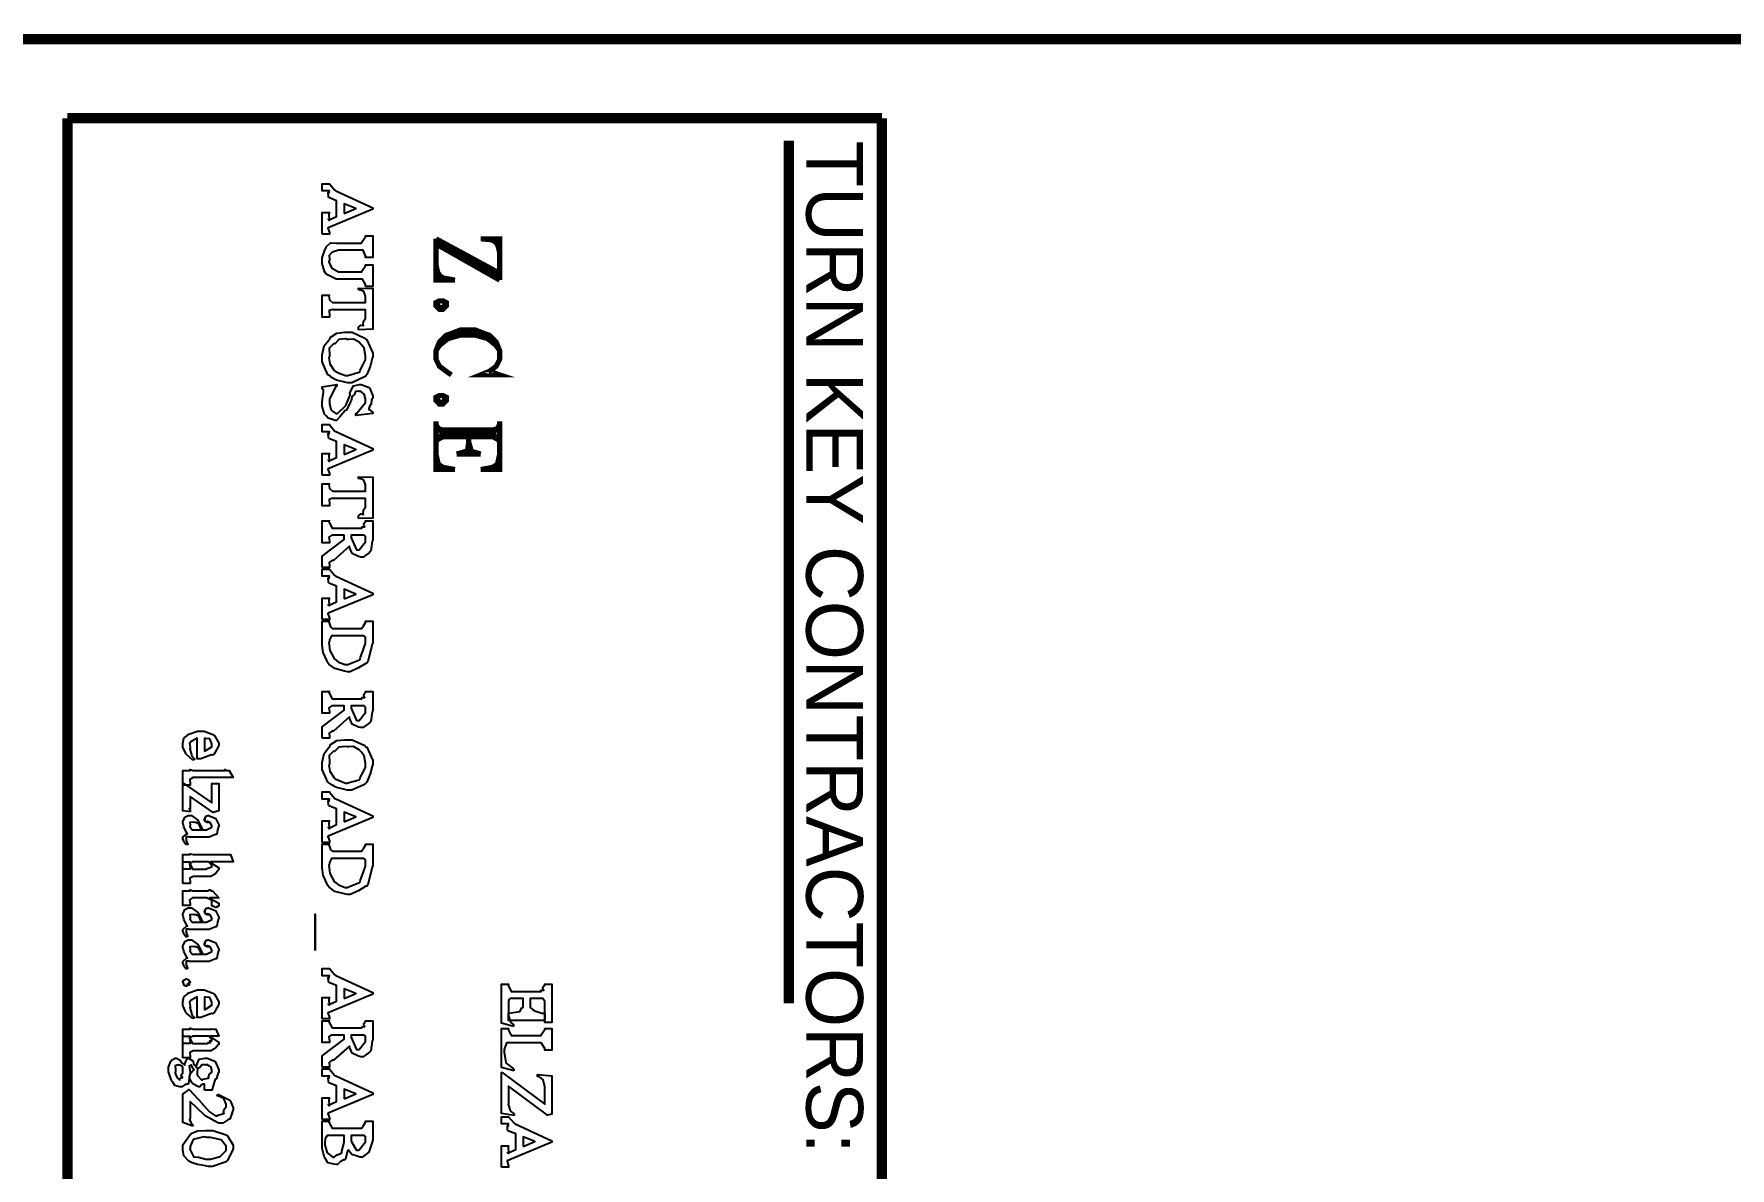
# Model space of a CAD drawing. Extents: x 0.4 to 11.4, y 0.4 to 16.2.
# Drawn here: x 1.467 to 3.109, y 1.567 to 2.664 of the extents above; entities that cross this region are included whole.
import ezdxf

# ---------------------------------------------------------------- set-up
doc = ezdxf.new("R2010")
doc.units = 0
doc.header["$MEASUREMENT"] = 0

msp = doc.modelspace()

# ---------------------------------------------------------------- linework, layer by layer
at = {"color": 0}
for points, const_width in [([(0.3661, 2.65944), (11.3461, 2.65944)], 0.01), ([(1.49946, 0.46446), (1.49946, 2.58279)], 0.01), ([(1.49946, 2.58279), (2.28776, 2.58279)], 0.01), ([(2.19775, 2.56108), (2.19775, 1.72612)], 0.01), ([(1.91775, 2.43278), (1.85613, 2.4661)], 0.005), ([(1.85613, 2.4661), (1.85613, 2.42611), (1.87446, 2.42611)], 0.005), ([(1.91775, 2.42947), (1.85613, 2.46446)], 0.005), ([(1.91775, 2.42611), (1.85613, 2.4611)], 0.005), ([(1.91775, 2.42611), (1.91775, 2.4661), (1.89947, 2.4661)], 0.005), ([(1.91775, 2.46446), (1.89947, 2.4661)], 0.005), ([(1.91775, 2.4611), (1.90776, 2.4661)], 0.005), ([(1.91775, 2.45779), (1.91114, 2.4661)], 0.005), ([(1.91775, 2.45281), (1.91444, 2.4661)], 0.005), ([(1.85613, 2.44114), (1.85943, 2.42611)], 0.005), ([(1.85613, 2.43608), (1.86279, 2.42611)], 0.005), ([(1.85613, 2.43278), (1.8661, 2.42611)], 0.005), ([(1.85613, 2.42947), (1.87446, 2.42611)], 0.005), ([(1.90776, 2.33778), (1.91775, 2.33442), (1.89947, 2.33442), (1.90776, 2.33778), (1.91444, 2.34278), (1.91775, 2.34944), (1.91775, 2.35781), (1.91444, 2.3661), (1.90776, 2.37278), (1.90278, 2.37446), (1.89442, 2.37776), (1.87944, 2.37776), (1.8711, 2.37446), (1.8661, 2.37278), (1.85943, 2.3661), (1.85613, 2.35781), (1.85613, 2.34944), (1.85943, 2.34278), (1.8661, 2.33778), (1.8711, 2.33442)], 0.005), ([(1.91775, 2.35781), (1.91444, 2.36279), (1.90608, 2.36947), (1.89442, 2.37278), (1.87944, 2.37278), (1.86778, 2.36947), (1.85943, 2.36279), (1.85613, 2.35781)], 0.005), ([(1.90776, 2.36947), (1.90278, 2.37278), (1.89442, 2.37446), (1.87944, 2.37446), (1.8711, 2.37278), (1.8661, 2.36947)], 0.005), ([(1.85613, 2.28944), (1.85613, 2.24278), (1.87446, 2.24278)], 0.005), ([(1.85943, 2.28108), (1.85613, 2.28614)], 0.005), ([(1.86279, 2.28108), (1.85613, 2.28276)], 0.005), ([(1.91775, 2.28108), (1.85613, 2.28108)], 0.005), ([(1.91775, 2.28944), (1.91775, 2.24278), (1.89947, 2.24278)], 0.005), ([(1.91775, 2.28276), (1.91114, 2.28108)], 0.005), ([(1.91775, 2.28614), (1.91444, 2.28108)], 0.005), ([(1.91775, 2.27447), (1.85613, 2.27447)], 0.005), ([(1.86279, 2.27447), (1.85613, 2.27111)], 0.005), ([(1.85943, 2.27447), (1.85613, 2.26942)], 0.005), ([(1.91444, 2.27778), (1.85943, 2.27778)], 0.005), ([(1.89442, 2.25776), (1.88781, 2.26281), (1.88276, 2.25776)], 0.005), ([(1.89111, 2.25776), (1.88781, 2.26942), (1.88612, 2.25776)], 0.005), ([(1.88781, 2.27447), (1.88781, 2.25776)], 0.005), ([(1.91775, 2.27111), (1.91114, 2.27447)], 0.005), ([(1.91775, 2.26942), (1.91444, 2.27447)], 0.005), ([(1.85613, 2.25776), (1.85943, 2.24278)], 0.005), ([(1.85613, 2.25108), (1.86279, 2.24278)], 0.005), ([(1.85613, 2.24946), (1.8661, 2.24278)], 0.005), ([(1.89947, 2.25776), (1.88781, 2.26112), (1.87608, 2.25776)], 0.005), ([(1.89947, 2.25776), (1.87608, 2.25776)], 0.005), ([(1.91775, 2.24946), (1.90776, 2.24278)], 0.005), ([(1.91775, 2.25108), (1.91114, 2.24278)], 0.005), ([(1.91775, 2.25776), (1.91444, 2.24278)], 0.005), ([(1.85613, 2.2461), (1.87446, 2.24278)], 0.005), ([(1.91775, 2.2461), (1.89947, 2.24278)], 0.005)]:
    msp.add_lwpolyline(points, dxfattribs=dict(at, const_width=const_width))
for points, const_width in [([(2.28776, 0.46446), (2.28776, 2.58279), (2.28776, 0.46446), (2.28776, 2.58279), (2.28776, 0.46446)], 0.01), ([(1.8661, 2.40446), (1.86279, 2.40608), (1.85943, 2.40608), (1.85613, 2.40446), (1.85613, 2.4011), (1.85943, 2.39779), (1.86279, 2.39779), (1.8661, 2.4011), (1.8661, 2.40446)], 0.005), ([(1.86279, 2.40446), (1.85943, 2.40446), (1.85943, 2.4011), (1.86279, 2.4011), (1.86279, 2.40446)], 0.005), ([(1.8661, 2.31278), (1.86279, 2.31446), (1.85943, 2.31446), (1.85613, 2.31278), (1.85613, 2.30946), (1.85943, 2.3061), (1.86279, 2.3061), (1.8661, 2.30946), (1.8661, 2.31278)], 0.005), ([(1.86279, 2.31278), (1.85943, 2.31278), (1.85943, 2.30946), (1.86279, 2.30946), (1.86279, 2.31278)], 0.005)]:
    msp.add_lwpolyline(points, close=True, dxfattribs=dict(at, const_width=const_width))
for points in [[(1.7461, 2.4706), (1.7461, 2.49143), (1.75304, 2.49143), (1.7525, 2.49018), (1.75282, 2.48383), (1.75282, 2.48383), (1.75261, 2.4841), (1.7519, 2.48497), (1.75261, 2.48449), (1.75261, 2.48449), (1.75999, 2.48774), (1.75999, 2.50293), (1.75239, 2.50597), (1.75211, 2.50717), (1.75185, 2.51079), (1.75282, 2.51053), (1.75282, 2.51053), (1.75261, 2.5109), (1.75217, 2.51215), (1.75304, 2.51243), (1.75304, 2.51247), (1.7461, 2.51247), (1.7461, 2.51942), (1.75304, 2.51942), (1.75293, 2.51932), (1.75831, 2.51318), (1.75933, 2.51269), (1.79492, 2.49621), (1.79492, 2.49468), (1.75174, 2.47667), (1.75151, 2.4764), (1.75304, 2.47206), (1.75304, 2.4706), (1.7461, 2.4706)], [(1.76714, 2.49056), (1.77843, 2.49533), (1.76714, 2.49989), (1.76714, 2.49056)], [(1.78797, 2.42008), (1.78797, 2.42188), (1.78504, 2.42703), (1.78407, 2.42703), (1.76107, 2.42703), (1.75965, 2.42708), (1.74978, 2.43192), (1.74914, 2.43289), (1.74838, 2.4344), (1.7461, 2.44222), (1.7461, 2.44482), (1.7461, 2.44781), (1.74881, 2.45606), (1.74935, 2.45676), (1.74968, 2.45833), (1.75401, 2.46224), (1.75982, 2.46197), (1.76172, 2.46197), (1.78407, 2.46197), (1.78396, 2.46246), (1.78575, 2.46463), (1.78797, 2.46789), (1.78797, 2.46892), (1.79492, 2.46892), (1.79492, 2.44786), (1.78797, 2.44786), (1.78797, 2.44965), (1.78554, 2.45503), (1.78472, 2.45503), (1.76389, 2.45503), (1.76199, 2.45503), (1.75672, 2.4534), (1.75629, 2.45307), (1.75526, 2.4529), (1.75261, 2.44997), (1.75304, 2.44613), (1.75304, 2.44482), (1.7525, 2.4439), (1.75493, 2.43799), (1.76183, 2.43397), (1.76411, 2.43397), (1.78429, 2.43397), (1.78413, 2.4344), (1.78575, 2.43664), (1.78797, 2.43989), (1.78797, 2.44092), (1.79492, 2.44092), (1.79492, 2.42008), (1.78797, 2.42008)], [(1.78103, 2.37804), (1.78103, 2.37999), (1.78108, 2.38069), (1.78347, 2.38265), (1.78592, 2.38206), (1.78603, 2.38217), (1.7856, 2.38292), (1.78597, 2.38629), (1.78797, 2.38906), (1.78797, 2.38997), (1.78797, 2.39735), (1.75694, 2.39735), (1.75613, 2.39768), (1.75265, 2.39654), (1.75304, 2.39199), (1.75304, 2.3904), (1.7461, 2.3904), (1.7461, 2.41146), (1.75304, 2.41146), (1.75256, 2.41097), (1.75315, 2.40717), (1.75603, 2.40451), (1.75694, 2.40451), (1.78797, 2.40451), (1.78797, 2.40907), (1.78797, 2.41064), (1.78635, 2.4151), (1.78603, 2.41536), (1.78489, 2.41575), (1.78174, 2.41678), (1.78103, 2.41689), (1.78103, 2.4184), (1.79492, 2.41797), (1.79492, 2.37847), (1.78103, 2.37804)], [(1.77061, 2.32682), (1.76801, 2.32742), (1.75976, 2.32937), (1.75444, 2.33225), (1.75325, 2.33333), (1.75146, 2.33453), (1.7461, 2.34685), (1.7461, 2.35092), (1.7461, 2.35379), (1.74789, 2.36236), (1.75206, 2.36778), (1.75325, 2.36893), (1.75385, 2.37061), (1.76019, 2.37483), (1.76801, 2.37565), (1.77061, 2.37565), (1.77501, 2.37565), (1.78711, 2.37007), (1.78819, 2.36893), (1.78928, 2.36837), (1.79492, 2.35547), (1.79492, 2.35113), (1.79432, 2.35021), (1.79237, 2.34256), (1.78933, 2.33464), (1.78819, 2.33356), (1.78706, 2.33247), (1.77474, 2.32682), (1.77061, 2.32682)], [(1.7704, 2.33376), (1.77078, 2.33382), (1.78179, 2.33686), (1.78256, 2.33746), (1.78276, 2.33908), (1.78554, 2.34429), (1.78797, 2.34896), (1.78797, 2.35047), (1.78797, 2.35292), (1.78674, 2.36025), (1.78386, 2.36382), (1.78299, 2.36458), (1.78162, 2.366), (1.77632, 2.36908), (1.77192, 2.36871), (1.7704, 2.36871), (1.76856, 2.36925), (1.76221, 2.36854), (1.75885, 2.36513), (1.75803, 2.36436), (1.75689, 2.36453), (1.75282, 2.3604), (1.75304, 2.35394), (1.75304, 2.35178), (1.7525, 2.35113), (1.75353, 2.34517), (1.7576, 2.33876), (1.75846, 2.33789), (1.75846, 2.33789), (1.76243, 2.3361), (1.76844, 2.33376), (1.7704, 2.33376)], [(1.75868, 2.29021), (1.75694, 2.29075), (1.75168, 2.29243), (1.74968, 2.2946), (1.74914, 2.29542), (1.74838, 2.29633), (1.7461, 2.30414), (1.7461, 2.30669), (1.7461, 2.30843), (1.74664, 2.31299), (1.74675, 2.31364), (1.74681, 2.31494), (1.7474, 2.31787), (1.7474, 2.31885), (1.74735, 2.31944), (1.74631, 2.32096), (1.7461, 2.32101), (1.7461, 2.32275), (1.76019, 2.32514), (1.76019, 2.3234), (1.759, 2.32269), (1.75304, 2.31071), (1.75304, 2.30669), (1.75299, 2.30669), (1.7545, 2.30089), (1.75478, 2.3004), (1.75478, 2.3004), (1.75603, 2.29937), (1.75917, 2.29715), (1.76019, 2.29715), (1.76113, 2.29719), (1.76888, 2.30474), (1.76953, 2.30626), (1.773, 2.31472), (1.77279, 2.31689), (1.77636, 2.32383), (1.78201, 2.32514), (1.78386, 2.32514), (1.78386, 2.32514), (1.79139, 2.3221), (1.79189, 2.32146), (1.79204, 2.32118), (1.79492, 2.31407), (1.79492, 2.31168), (1.79492, 2.31168), (1.79357, 2.31022), (1.79329, 2.30593), (1.79297, 2.30539), (1.79243, 2.30539), (1.79101, 2.30197), (1.79101, 2.30083), (1.79101, 2.30083), (1.79161, 2.30072), (1.79428, 2.29856), (1.79492, 2.29844), (1.79492, 2.29693), (1.77843, 2.29519), (1.77843, 2.29693), (1.77968, 2.29769), (1.78797, 2.30757), (1.78797, 2.31082), (1.78797, 2.31136), (1.78657, 2.31569), (1.78624, 2.31603), (1.78543, 2.31679), (1.78288, 2.31885), (1.78217, 2.31819), (1.7819, 2.31819), (1.78119, 2.31858), (1.77838, 2.31836), (1.77735, 2.31569), (1.77692, 2.31515), (1.77692, 2.31521), (1.77512, 2.31392), (1.77388, 2.30931), (1.77344, 2.30843), (1.76953, 2.30018), (1.76796, 2.29949), (1.76324, 2.29411), (1.75982, 2.29021), (1.75868, 2.29021)], [(1.7461, 2.23742), (1.7461, 2.25825), (1.75304, 2.25825), (1.7525, 2.257), (1.75282, 2.25065), (1.75282, 2.25065), (1.75261, 2.25092), (1.7519, 2.25179), (1.75261, 2.25131), (1.75261, 2.25131), (1.75999, 2.25456), (1.75999, 2.26975), (1.75239, 2.27279), (1.75211, 2.27399), (1.75185, 2.27761), (1.75282, 2.27735), (1.75282, 2.27735), (1.75261, 2.27772), (1.75217, 2.27897), (1.75304, 2.27924), (1.75304, 2.27929), (1.7461, 2.27929), (1.7461, 2.28624), (1.75304, 2.28624), (1.75293, 2.28614), (1.75831, 2.28), (1.75933, 2.27951), (1.79492, 2.26303), (1.79492, 2.2615), (1.75174, 2.24349), (1.75151, 2.24322), (1.75304, 2.23888), (1.75304, 2.23742), (1.7461, 2.23742)], [(1.76714, 2.25738), (1.77843, 2.26215), (1.76714, 2.26671), (1.76714, 2.25738)], [(1.78103, 2.19536), (1.78103, 2.19732), (1.78108, 2.19803), (1.78347, 2.19997), (1.78592, 2.19937), (1.78603, 2.19949), (1.7856, 2.20025), (1.78597, 2.20361), (1.78797, 2.20637), (1.78797, 2.20731), (1.78797, 2.21468), (1.75694, 2.21468), (1.75613, 2.215), (1.75265, 2.21386), (1.75304, 2.20931), (1.75304, 2.20774), (1.7461, 2.20774), (1.7461, 2.22879), (1.75304, 2.22879), (1.75256, 2.22831), (1.75315, 2.2245), (1.75603, 2.22185), (1.75694, 2.22185), (1.78797, 2.22185), (1.78797, 2.2264), (1.78797, 2.22797), (1.78635, 2.23242), (1.78603, 2.23269), (1.78489, 2.23307), (1.78174, 2.2341), (1.78103, 2.23421), (1.78103, 2.23574), (1.79492, 2.23529), (1.79492, 2.19581), (1.78103, 2.19536)], [(1.7461, 2.14785), (1.7461, 2.1589), (1.76714, 2.17497), (1.76714, 2.1791), (1.75608, 2.1791), (1.75521, 2.1791), (1.75256, 2.17731), (1.75304, 2.17329), (1.75304, 2.17193), (1.7461, 2.17193), (1.7461, 2.19299), (1.75304, 2.19299), (1.75256, 2.192), (1.75569, 2.18604), (1.75672, 2.18604), (1.7845, 2.18604), (1.7844, 2.18619), (1.78472, 2.18728), (1.787, 2.18713), (1.78711, 2.18733), (1.78662, 2.18772), (1.78614, 2.19026), (1.78797, 2.19233), (1.78797, 2.19299), (1.79492, 2.19299), (1.79492, 2.1741), (1.79432, 2.17339), (1.79297, 2.16396), (1.79254, 2.16325), (1.79167, 2.16254), (1.78549, 2.15804), (1.78342, 2.15804), (1.78125, 2.15864), (1.77507, 2.16157), (1.77289, 2.16672), (1.77257, 2.16846), (1.75694, 2.15479), (1.75603, 2.155), (1.75265, 2.15267), (1.75304, 2.14908), (1.75304, 2.14785), (1.7461, 2.14785)], [(1.78103, 2.16499), (1.78162, 2.16504), (1.78797, 2.17269), (1.78797, 2.17518), (1.78797, 2.17578), (1.78797, 2.17714), (1.78797, 2.17757), (1.78792, 2.17796), (1.78668, 2.1791), (1.78624, 2.1791), (1.77408, 2.1791), (1.77408, 2.17676), (1.77929, 2.16499), (1.78103, 2.16499)], [(1.7461, 2.0975), (1.7461, 2.11833), (1.75304, 2.11833), (1.7525, 2.11708), (1.75282, 2.11074), (1.75282, 2.11074), (1.75261, 2.111), (1.7519, 2.11187), (1.75261, 2.11139), (1.75261, 2.11139), (1.75999, 2.11464), (1.75999, 2.12983), (1.75239, 2.13286), (1.75211, 2.13406), (1.75185, 2.13769), (1.75282, 2.13743), (1.75282, 2.13743), (1.75261, 2.13781), (1.75217, 2.13906), (1.75304, 2.13932), (1.75304, 2.13938), (1.7461, 2.13938), (1.7461, 2.14632), (1.75304, 2.14632), (1.75293, 2.14621), (1.75831, 2.14008), (1.75933, 2.1396), (1.79492, 2.1231), (1.79492, 2.12158), (1.75174, 2.10357), (1.75151, 2.10331), (1.75304, 2.09896), (1.75304, 2.0975), (1.7461, 2.0975)], [(1.76714, 2.11746), (1.77843, 2.12224), (1.76714, 2.12679), (1.76714, 2.11746)], [(1.7704, 2.04699), (1.76747, 2.04758), (1.75825, 2.05003), (1.75282, 2.05404), (1.75174, 2.05544), (1.75032, 2.05778), (1.74681, 2.06575), (1.7461, 2.07269), (1.7461, 2.07497), (1.7461, 2.09581), (1.75304, 2.09581), (1.7525, 2.09517), (1.75396, 2.09044), (1.75412, 2.09017), (1.75412, 2.09017), (1.75608, 2.08886), (1.75672, 2.08886), (1.7845, 2.08886), (1.78435, 2.08925), (1.78581, 2.09153), (1.78797, 2.09478), (1.78797, 2.09581), (1.79492, 2.09581), (1.79492, 2.07497), (1.79432, 2.07357), (1.79025, 2.05653), (1.78928, 2.05524), (1.78808, 2.05496), (1.78114, 2.05067), (1.77311, 2.04699), (1.7704, 2.04699)], [(1.7704, 2.05393), (1.77083, 2.05399), (1.78201, 2.05849), (1.78276, 2.05935), (1.78293, 2.06108), (1.7856, 2.06787), (1.78797, 2.07454), (1.78797, 2.07671), (1.78797, 2.07769), (1.78782, 2.08051), (1.78776, 2.08062), (1.78771, 2.08094), (1.78614, 2.08192), (1.7856, 2.08192), (1.75586, 2.08192), (1.75515, 2.08192), (1.75304, 2.07801), (1.75304, 2.07671), (1.7525, 2.07531), (1.75342, 2.06743), (1.75722, 2.06039), (1.75803, 2.05935), (1.75803, 2.05935), (1.76193, 2.05643), (1.76828, 2.05393), (1.7704, 2.05393)], [(1.7461, 1.98269), (1.7461, 1.99376), (1.76714, 2.00982), (1.76714, 2.01394), (1.75608, 2.01394), (1.75521, 2.01394), (1.75256, 2.01215), (1.75304, 2.00814), (1.75304, 2.00678), (1.7461, 2.00678), (1.7461, 2.02783), (1.75304, 2.02783), (1.75256, 2.02686), (1.75569, 2.02089), (1.75672, 2.02089), (1.7845, 2.02089), (1.7844, 2.02106), (1.78472, 2.02214), (1.787, 2.02197), (1.78711, 2.02219), (1.78662, 2.02257), (1.78614, 2.02513), (1.78797, 2.02718), (1.78797, 2.02783), (1.79492, 2.02783), (1.79492, 2.00896), (1.79432, 2.00825), (1.79297, 1.99881), (1.79254, 1.9981), (1.79167, 1.9974), (1.78549, 1.99289), (1.78342, 1.99289), (1.78125, 1.99349), (1.77507, 1.99642), (1.77289, 2.00157), (1.77257, 2.00331), (1.75694, 1.98964), (1.75603, 1.98986), (1.75265, 1.98753), (1.75304, 1.98394), (1.75304, 1.98269), (1.7461, 1.98269)], [(1.78103, 1.99983), (1.78162, 1.99989), (1.78797, 2.00754), (1.78797, 2.01004), (1.78797, 2.01064), (1.78797, 2.01199), (1.78797, 2.01243), (1.78792, 2.01281), (1.78668, 2.01394), (1.78624, 2.01394), (1.77408, 2.01394), (1.77408, 2.01161), (1.77929, 1.99983), (1.78103, 1.99983)], [(1.62218, 1.96164), (1.6205, 1.96186), (1.6149, 1.96642), (1.61436, 1.96707), (1.61356, 1.96847), (1.61111, 1.97412), (1.61111, 1.97597), (1.61111, 1.97771), (1.61219, 1.98275), (1.61475, 1.98465), (1.61546, 1.98529), (1.61589, 1.98633), (1.62532, 1.98942), (1.62847, 1.98942), (1.63162, 1.98942), (1.64025, 1.98617), (1.64106, 1.98551), (1.64171, 1.98519), (1.64606, 1.97781), (1.64606, 1.97532), (1.64546, 1.97439), (1.641, 1.96674), (1.63997, 1.96619), (1.63889, 1.96642), (1.62847, 1.96272), (1.625, 1.96272), (1.625, 1.98247), (1.62489, 1.98269), (1.62039, 1.98014), (1.62001, 1.97965), (1.61957, 1.97982), (1.61746, 1.97754), (1.61806, 1.97364), (1.61806, 1.97228), (1.61789, 1.97222), (1.61936, 1.9669), (1.61957, 1.96642), (1.61957, 1.96642), (1.61996, 1.96528), (1.62235, 1.96272), (1.62261, 1.96251), (1.62218, 1.96164)], [(1.63217, 1.96989), (1.63276, 1.97049), (1.63911, 1.97444), (1.63911, 1.97575), (1.63911, 1.97738), (1.63737, 1.9821), (1.63336, 1.98236), (1.63217, 1.98247), (1.63217, 1.96989)], [(1.77061, 1.93235), (1.76801, 1.93294), (1.75976, 1.9349), (1.75444, 1.93778), (1.75325, 1.93886), (1.75146, 1.94006), (1.7461, 1.95236), (1.7461, 1.95643), (1.7461, 1.95931), (1.74789, 1.96789), (1.75206, 1.97331), (1.75325, 1.97444), (1.75385, 1.97613), (1.76019, 1.98036), (1.76801, 1.98118), (1.77061, 1.98118), (1.77501, 1.98118), (1.78711, 1.97558), (1.78819, 1.97444), (1.78928, 1.9739), (1.79492, 1.96099), (1.79492, 1.95665), (1.79432, 1.95574), (1.79237, 1.94808), (1.78933, 1.94015), (1.78819, 1.93907), (1.78706, 1.93799), (1.77474, 1.93235), (1.77061, 1.93235)], [(1.7704, 1.93929), (1.77078, 1.93935), (1.78179, 1.94239), (1.78256, 1.94299), (1.78276, 1.94461), (1.78554, 1.94982), (1.78797, 1.95449), (1.78797, 1.956), (1.78797, 1.95844), (1.78674, 1.96576), (1.78386, 1.96935), (1.78299, 1.97011), (1.78162, 1.97151), (1.77632, 1.97461), (1.77192, 1.97424), (1.7704, 1.97424), (1.76856, 1.97478), (1.76221, 1.97407), (1.75885, 1.97065), (1.75803, 1.96989), (1.75689, 1.97006), (1.75282, 1.96593), (1.75304, 1.95947), (1.75304, 1.95731), (1.7525, 1.95665), (1.75353, 1.95068), (1.7576, 1.94428), (1.75846, 1.94342), (1.75846, 1.94342), (1.76243, 1.94162), (1.76844, 1.93929), (1.7704, 1.93929)], [(1.61111, 1.93733), (1.61111, 1.95144), (1.61806, 1.95144), (1.618, 1.95156), (1.61817, 1.95236), (1.62104, 1.95144), (1.62196, 1.95144), (1.65192, 1.95144), (1.65181, 1.95156), (1.65169, 1.95236), (1.65349, 1.95144), (1.65408, 1.95144), (1.65408, 1.95144), (1.65474, 1.95144), (1.65474, 1.95144), (1.65603, 1.95144), (1.65603, 1.95144), (1.6595, 1.94532), (1.65994, 1.9445), (1.62218, 1.9445), (1.6211, 1.9445), (1.61774, 1.94271), (1.61806, 1.93869), (1.61806, 1.93733), (1.61111, 1.93733)], [(1.61806, 1.9114), (1.61111, 1.91249), (1.61111, 1.93896), (1.61219, 1.93896), (1.63911, 1.92008), (1.63911, 1.92681), (1.63911, 1.9279), (1.63911, 1.93033), (1.63911, 1.93115), (1.63911, 1.93138), (1.63911, 1.93186), (1.63911, 1.93201), (1.63911, 1.93896), (1.64606, 1.93875), (1.64606, 1.91228), (1.6404, 1.91075), (1.61806, 1.92638), (1.61806, 1.91812), (1.61806, 1.91812), (1.61806, 1.91521), (1.61806, 1.91422), (1.61794, 1.91439), (1.61719, 1.91456), (1.61806, 1.91303), (1.61806, 1.91249), (1.61806, 1.9114)], [(1.7461, 1.88183), (1.7461, 1.90267), (1.75304, 1.90267), (1.7525, 1.90142), (1.75282, 1.89507), (1.75282, 1.89507), (1.75261, 1.89535), (1.7519, 1.89621), (1.75261, 1.89572), (1.75261, 1.89572), (1.75999, 1.89899), (1.75999, 1.91417), (1.75239, 1.91721), (1.75211, 1.9184), (1.75185, 1.92204), (1.75282, 1.92176), (1.75282, 1.92176), (1.75261, 1.92215), (1.75217, 1.92339), (1.75304, 1.92367), (1.75304, 1.92372), (1.7461, 1.92372), (1.7461, 1.93067), (1.75304, 1.93067), (1.75293, 1.93056), (1.75831, 1.92443), (1.75933, 1.92393), (1.79492, 1.90744), (1.79492, 1.90593), (1.75174, 1.88792), (1.75151, 1.88764), (1.75304, 1.88331), (1.75304, 1.88183), (1.7461, 1.88183)], [(1.61436, 1.8795), (1.61393, 1.87978), (1.61242, 1.88211), (1.61219, 1.88232), (1.61203, 1.88319), (1.61111, 1.88499), (1.61111, 1.88558), (1.61111, 1.88678), (1.6149, 1.89025), (1.61567, 1.89035), (1.61501, 1.89106), (1.61268, 1.89529), (1.61242, 1.89578), (1.61219, 1.89681), (1.61128, 1.8999), (1.61111, 1.90022), (1.61111, 1.90033), (1.61111, 1.90169), (1.61257, 1.90539), (1.61285, 1.90576), (1.61307, 1.90631), (1.61632, 1.90793), (1.6174, 1.90793), (1.61957, 1.90793), (1.62554, 1.90326), (1.62608, 1.90229), (1.62636, 1.90218), (1.62967, 1.89481), (1.62999, 1.89404), (1.63217, 1.89404), (1.6339, 1.89404), (1.63911, 1.89649), (1.63911, 1.89729), (1.63911, 1.89822), (1.63747, 1.90099), (1.63693, 1.90099), (1.6365, 1.90126), (1.63504, 1.90192), (1.63607, 1.90099), (1.63607, 1.90099), (1.63564, 1.90126), (1.63422, 1.90192), (1.63499, 1.90099), (1.63499, 1.90099), (1.63444, 1.90132), (1.63276, 1.90218), (1.63325, 1.90207), (1.63325, 1.90207), (1.63282, 1.90246), (1.63172, 1.90386), (1.6326, 1.90435), (1.6326, 1.90446), (1.63243, 1.90462), (1.63336, 1.9069), (1.63346, 1.90707), (1.63346, 1.90707), (1.63525, 1.90793), (1.63585, 1.90793), (1.63585, 1.90793), (1.64301, 1.90489), (1.64344, 1.90424), (1.6435, 1.90403), (1.64606, 1.89882), (1.64606, 1.89708), (1.64572, 1.89714), (1.64453, 1.89399), (1.64388, 1.88992), (1.64344, 1.88949), (1.64264, 1.88943), (1.63644, 1.88687), (1.63433, 1.88687), (1.6174, 1.88687), (1.61681, 1.88726), (1.61436, 1.88721), (1.61436, 1.88519), (1.61436, 1.8845), (1.61436, 1.8845), (1.61436, 1.88374), (1.61567, 1.88043), (1.61589, 1.87993), (1.61436, 1.8795)], [(1.76714, 1.90181), (1.77843, 1.90657), (1.76714, 1.91114), (1.76714, 1.90181)], [(1.62022, 1.89404), (1.62956, 1.89404), (1.62896, 1.89464), (1.62733, 1.89844), (1.62717, 1.8986), (1.62679, 1.89953), (1.62369, 1.90099), (1.62261, 1.90099), (1.62153, 1.90136), (1.61778, 1.9011), (1.61806, 1.8986), (1.61806, 1.89774), (1.61806, 1.89774), (1.61774, 1.89725), (1.6199, 1.89438), (1.62022, 1.89404)], [(1.7704, 1.83132), (1.76747, 1.83192), (1.75825, 1.83436), (1.75282, 1.83838), (1.75174, 1.83979), (1.75032, 1.84212), (1.74681, 1.8501), (1.7461, 1.85704), (1.7461, 1.85932), (1.7461, 1.88015), (1.75304, 1.88015), (1.7525, 1.8795), (1.75396, 1.87478), (1.75412, 1.87451), (1.75412, 1.87451), (1.75608, 1.87321), (1.75672, 1.87321), (1.7845, 1.87321), (1.78435, 1.87358), (1.78581, 1.87588), (1.78797, 1.87912), (1.78797, 1.88015), (1.79492, 1.88015), (1.79492, 1.85932), (1.79432, 1.85792), (1.79025, 1.84088), (1.78928, 1.83957), (1.78808, 1.83931), (1.78114, 1.83501), (1.77311, 1.83132), (1.7704, 1.83132)], [(1.61111, 1.84196), (1.61111, 1.86301), (1.61806, 1.86301), (1.61757, 1.86193), (1.62056, 1.85585), (1.62153, 1.85585), (1.63411, 1.85585), (1.63422, 1.85644), (1.63911, 1.85813), (1.63911, 1.85867), (1.63911, 1.85943), (1.63639, 1.86268), (1.63585, 1.86301), (1.62153, 1.86301), (1.62056, 1.86301), (1.61763, 1.86122), (1.61806, 1.85721), (1.61806, 1.85585), (1.61111, 1.85585), (1.61111, 1.86996), (1.61806, 1.86996), (1.618, 1.87007), (1.61822, 1.87088), (1.62121, 1.86996), (1.62218, 1.86996), (1.65321, 1.86996), (1.65338, 1.87022), (1.65522, 1.86996), (1.65582, 1.86996), (1.65582, 1.86996), (1.65603, 1.86996), (1.65603, 1.86996), (1.65733, 1.86996), (1.65733, 1.86996), (1.65961, 1.86388), (1.65994, 1.86301), (1.63758, 1.86301), (1.63797, 1.86242), (1.64606, 1.85721), (1.64606, 1.85542), (1.64546, 1.85499), (1.64279, 1.85151), (1.63807, 1.8489), (1.6365, 1.8489), (1.62218, 1.8489), (1.6211, 1.84896), (1.61774, 1.84722), (1.61806, 1.84332), (1.61806, 1.84196), (1.61111, 1.84196)], [(1.7704, 1.83826), (1.77083, 1.83832), (1.78201, 1.84283), (1.78276, 1.84369), (1.78293, 1.84543), (1.7856, 1.85221), (1.78797, 1.85889), (1.78797, 1.86106), (1.78797, 1.86203), (1.78782, 1.86486), (1.78776, 1.86496), (1.78771, 1.86529), (1.78614, 1.86626), (1.7856, 1.86626), (1.75586, 1.86626), (1.75515, 1.86626), (1.75304, 1.86236), (1.75304, 1.86106), (1.7525, 1.85965), (1.75342, 1.85178), (1.75722, 1.84472), (1.75803, 1.84369), (1.75803, 1.84369), (1.76193, 1.84076), (1.76828, 1.83826), (1.7704, 1.83826)], [(1.64258, 1.81868), (1.64187, 1.81939), (1.63911, 1.82053), (1.63911, 1.82086), (1.63911, 1.82135), (1.63911, 1.82249), (1.63911, 1.82281), (1.63911, 1.82324), (1.63911, 1.82422), (1.63911, 1.82454), (1.63911, 1.82497), (1.63786, 1.8265), (1.63758, 1.82671), (1.63683, 1.82693), (1.6345, 1.82785), (1.63456, 1.82801), (1.63456, 1.82801), (1.62153, 1.82801), (1.62056, 1.82801), (1.61763, 1.82622), (1.61806, 1.82221), (1.61806, 1.82086), (1.61111, 1.82086), (1.61111, 1.83496), (1.61806, 1.83496), (1.61794, 1.83507), (1.61806, 1.83589), (1.62067, 1.83496), (1.62153, 1.83496), (1.63564, 1.83496), (1.63564, 1.83501), (1.63683, 1.83589), (1.63857, 1.83496), (1.63911, 1.83496), (1.63911, 1.83496), (1.63846, 1.83496), (1.63824, 1.83496), (1.63997, 1.83496), (1.64606, 1.82801), (1.63693, 1.82801), (1.63747, 1.82747), (1.64606, 1.82303), (1.64606, 1.8215), (1.64606, 1.8215), (1.64518, 1.81967), (1.64497, 1.81956), (1.64475, 1.81976), (1.64313, 1.81868), (1.64258, 1.81868)], [(1.61436, 1.79021), (1.61393, 1.79047), (1.61242, 1.79281), (1.61219, 1.79303), (1.61203, 1.79389), (1.61111, 1.79568), (1.61111, 1.79628), (1.61111, 1.79747), (1.6149, 1.80094), (1.61567, 1.80106), (1.61501, 1.80176), (1.61268, 1.80599), (1.61242, 1.80647), (1.61219, 1.80751), (1.61128, 1.8106), (1.61111, 1.81093), (1.61111, 1.81104), (1.61111, 1.81239), (1.61257, 1.81608), (1.61285, 1.81646), (1.61307, 1.817), (1.61632, 1.81862), (1.6174, 1.81862), (1.61957, 1.81862), (1.62554, 1.81396), (1.62608, 1.81299), (1.62636, 1.81287), (1.62967, 1.8055), (1.62999, 1.80474), (1.63217, 1.80474), (1.6339, 1.80474), (1.63911, 1.80718), (1.63911, 1.808), (1.63911, 1.80892), (1.63747, 1.81168), (1.63693, 1.81168), (1.6365, 1.81196), (1.63504, 1.81261), (1.63607, 1.81168), (1.63607, 1.81168), (1.63564, 1.81196), (1.63422, 1.81261), (1.63499, 1.81168), (1.63499, 1.81168), (1.63444, 1.81201), (1.63276, 1.81287), (1.63325, 1.81278), (1.63325, 1.81278), (1.63282, 1.81315), (1.63172, 1.81456), (1.6326, 1.81506), (1.6326, 1.81515), (1.63243, 1.81532), (1.63336, 1.8176), (1.63346, 1.81776), (1.63346, 1.81776), (1.63525, 1.81862), (1.63585, 1.81862), (1.63585, 1.81862), (1.64301, 1.8156), (1.64344, 1.81494), (1.6435, 1.81472), (1.64606, 1.80951), (1.64606, 1.80778), (1.64572, 1.80783), (1.64453, 1.80469), (1.64388, 1.80063), (1.64344, 1.80018), (1.64264, 1.80012), (1.63644, 1.79758), (1.63433, 1.79758), (1.6174, 1.79758), (1.61681, 1.79796), (1.61436, 1.7979), (1.61436, 1.7959), (1.61436, 1.79519), (1.61436, 1.79519), (1.61436, 1.79443), (1.61567, 1.79112), (1.61589, 1.79064), (1.61436, 1.79021)], [(1.62022, 1.80474), (1.62956, 1.80474), (1.62896, 1.80533), (1.62733, 1.80914), (1.62717, 1.80931), (1.62679, 1.81022), (1.62369, 1.81168), (1.62261, 1.81168), (1.62153, 1.81207), (1.61778, 1.81179), (1.61806, 1.80931), (1.61806, 1.80843), (1.61806, 1.80843), (1.61774, 1.80794), (1.6199, 1.80507), (1.62022, 1.80474)], [(1.73915, 1.77701), (1.73915, 1.81218), (1.73915, 1.77701)], [(1.61436, 1.75917), (1.61393, 1.75944), (1.61242, 1.76178), (1.61219, 1.76199), (1.61203, 1.76286), (1.61111, 1.76465), (1.61111, 1.76525), (1.61111, 1.76644), (1.6149, 1.76992), (1.61567, 1.77001), (1.61501, 1.77072), (1.61268, 1.77496), (1.61242, 1.77544), (1.61219, 1.77647), (1.61128, 1.77957), (1.61111, 1.77989), (1.61111, 1.78), (1.61111, 1.78136), (1.61257, 1.78504), (1.61285, 1.78543), (1.61307, 1.78597), (1.61632, 1.7876), (1.6174, 1.7876), (1.61957, 1.7876), (1.62554, 1.78293), (1.62608, 1.78196), (1.62636, 1.78185), (1.62967, 1.77447), (1.62999, 1.77371), (1.63217, 1.77371), (1.6339, 1.77371), (1.63911, 1.77615), (1.63911, 1.77696), (1.63911, 1.77789), (1.63747, 1.78065), (1.63693, 1.78065), (1.6365, 1.78093), (1.63504, 1.78157), (1.63607, 1.78065), (1.63607, 1.78065), (1.63564, 1.78093), (1.63422, 1.78157), (1.63499, 1.78065), (1.63499, 1.78065), (1.63444, 1.78097), (1.63276, 1.78185), (1.63325, 1.78174), (1.63325, 1.78174), (1.63282, 1.78213), (1.63172, 1.78353), (1.6326, 1.78401), (1.6326, 1.78413), (1.63243, 1.78429), (1.63336, 1.78657), (1.63346, 1.78674), (1.63346, 1.78674), (1.63525, 1.7876), (1.63585, 1.7876), (1.63585, 1.7876), (1.64301, 1.78456), (1.64344, 1.7839), (1.6435, 1.78369), (1.64606, 1.77849), (1.64606, 1.77675), (1.64572, 1.77681), (1.64453, 1.77365), (1.64388, 1.76958), (1.64344, 1.76915), (1.64264, 1.7691), (1.63644, 1.76654), (1.63433, 1.76654), (1.6174, 1.76654), (1.61681, 1.76693), (1.61436, 1.76687), (1.61436, 1.76486), (1.61436, 1.76417), (1.61436, 1.76417), (1.61436, 1.7634), (1.61567, 1.7601), (1.61589, 1.7596), (1.61436, 1.75917)], [(1.62022, 1.77371), (1.62956, 1.77371), (1.62896, 1.77431), (1.62733, 1.7781), (1.62717, 1.77826), (1.62679, 1.77919), (1.62369, 1.78065), (1.62261, 1.78065), (1.62153, 1.78103), (1.61778, 1.78076), (1.61806, 1.77826), (1.61806, 1.7774), (1.61806, 1.7774), (1.61774, 1.77692), (1.6199, 1.77403), (1.62022, 1.77371)], [(1.7461, 1.71089), (1.7461, 1.73172), (1.75304, 1.73172), (1.7525, 1.73047), (1.75282, 1.72413), (1.75282, 1.72413), (1.75261, 1.72439), (1.7519, 1.72526), (1.75261, 1.72478), (1.75261, 1.72478), (1.75999, 1.72803), (1.75999, 1.74322), (1.75239, 1.74625), (1.75211, 1.74744), (1.75185, 1.75108), (1.75282, 1.75082), (1.75282, 1.75082), (1.75261, 1.75119), (1.75217, 1.75244), (1.75304, 1.75271), (1.75304, 1.75276), (1.7461, 1.75276), (1.7461, 1.75971), (1.75304, 1.75971), (1.75293, 1.7596), (1.75831, 1.75347), (1.75933, 1.75299), (1.79492, 1.73649), (1.79492, 1.73497), (1.75174, 1.71696), (1.75151, 1.71669), (1.75304, 1.71235), (1.75304, 1.71089), (1.7461, 1.71089)], [(1.61481, 1.74268), (1.61415, 1.74268), (1.61242, 1.7436), (1.61219, 1.74376), (1.61208, 1.74447), (1.61128, 1.74642), (1.61111, 1.74615), (1.61111, 1.74615), (1.61111, 1.74675), (1.61203, 1.74838), (1.61219, 1.74854), (1.61225, 1.74886), (1.61421, 1.74963), (1.61481, 1.74963), (1.61481, 1.74963), (1.61686, 1.74892), (1.61697, 1.74875), (1.61697, 1.74875), (1.61806, 1.74681), (1.61806, 1.74615), (1.61794, 1.74631), (1.61697, 1.74615), (1.61735, 1.74393), (1.61719, 1.74376), (1.61697, 1.74414), (1.6154, 1.74457), (1.61496, 1.74268), (1.61481, 1.74268)], [(1.76714, 1.73085), (1.77843, 1.73562), (1.76714, 1.74018), (1.76714, 1.73085)], [(1.93115, 1.70344), (1.91943, 1.70671), (1.91943, 1.74447), (1.92638, 1.74447), (1.92589, 1.74349), (1.92904, 1.73753), (1.93007, 1.73753), (1.95785, 1.73753), (1.95774, 1.73768), (1.95806, 1.73876), (1.96035, 1.73861), (1.96044, 1.73882), (1.95996, 1.73921), (1.95947, 1.74175), (1.96132, 1.74382), (1.96132, 1.74447), (1.96826, 1.74447), (1.96826, 1.70736), (1.96132, 1.70736), (1.96132, 1.70865), (1.96132, 1.70942), (1.96132, 1.71115), (1.96132, 1.71169), (1.96132, 1.7124), (1.96132, 1.71565), (1.96132, 1.71669), (1.96132, 1.72689), (1.96132, 1.72781), (1.95969, 1.73058), (1.95915, 1.73058), (1.94743, 1.73058), (1.94743, 1.72233), (1.94743, 1.72206), (1.9509, 1.71903), (1.95871, 1.71647), (1.96132, 1.71647), (1.96132, 1.70953), (1.92638, 1.70953), (1.92638, 1.71647), (1.92703, 1.71653), (1.93701, 1.7181), (1.93767, 1.71843), (1.93778, 1.71929), (1.93924, 1.72174), (1.94049, 1.72222), (1.94049, 1.72233), (1.94049, 1.73058), (1.92833, 1.73058), (1.9279, 1.73058), (1.92671, 1.72971), (1.9266, 1.72949), (1.9266, 1.72949), (1.92638, 1.72771), (1.92638, 1.72711), (1.92638, 1.71669), (1.92583, 1.71604), (1.92768, 1.70985), (1.9279, 1.70931), (1.9279, 1.70931), (1.92833, 1.7079), (1.93083, 1.70563), (1.93115, 1.7054), (1.93115, 1.70344)], [(1.62218, 1.71132), (1.6205, 1.71153), (1.6149, 1.7161), (1.61436, 1.71674), (1.61356, 1.71815), (1.61111, 1.72379), (1.61111, 1.72564), (1.61111, 1.72738), (1.61219, 1.73242), (1.61475, 1.73432), (1.61546, 1.73497), (1.61589, 1.736), (1.62532, 1.7391), (1.62847, 1.7391), (1.63162, 1.7391), (1.64025, 1.73583), (1.64106, 1.73519), (1.64171, 1.73486), (1.64606, 1.72749), (1.64606, 1.72499), (1.64546, 1.72407), (1.641, 1.71642), (1.63997, 1.71588), (1.63889, 1.7161), (1.62847, 1.7124), (1.625, 1.7124), (1.625, 1.73215), (1.62489, 1.73236), (1.62039, 1.72982), (1.62001, 1.72933), (1.61957, 1.72949), (1.61746, 1.72721), (1.61806, 1.72331), (1.61806, 1.72194), (1.61789, 1.7219), (1.61936, 1.71658), (1.61957, 1.7161), (1.61957, 1.7161), (1.61996, 1.71496), (1.62235, 1.7124), (1.62261, 1.71218), (1.62218, 1.71132)], [(1.63217, 1.71957), (1.63276, 1.72017), (1.63911, 1.72413), (1.63911, 1.72542), (1.63911, 1.72706), (1.63737, 1.73178), (1.63336, 1.73204), (1.63217, 1.73215), (1.63217, 1.71957)], [(1.7461, 1.66407), (1.7461, 1.67513), (1.76714, 1.69119), (1.76714, 1.69532), (1.75608, 1.69532), (1.75521, 1.69532), (1.75256, 1.69353), (1.75304, 1.68951), (1.75304, 1.68815), (1.7461, 1.68815), (1.7461, 1.70921), (1.75304, 1.70921), (1.75256, 1.70822), (1.75569, 1.70226), (1.75672, 1.70226), (1.7845, 1.70226), (1.7844, 1.70242), (1.78472, 1.7035), (1.787, 1.70335), (1.78711, 1.70356), (1.78662, 1.70394), (1.78614, 1.70649), (1.78797, 1.70856), (1.78797, 1.70921), (1.79492, 1.70921), (1.79492, 1.69032), (1.79432, 1.68961), (1.79297, 1.68018), (1.79254, 1.67947), (1.79167, 1.67876), (1.78549, 1.67426), (1.78342, 1.67426), (1.78125, 1.67486), (1.77507, 1.67779), (1.77289, 1.68294), (1.77257, 1.68468), (1.75694, 1.67101), (1.75603, 1.67122), (1.75265, 1.66889), (1.75304, 1.66531), (1.75304, 1.66407), (1.7461, 1.66407)], [(1.61111, 1.67312), (1.61111, 1.69417), (1.61806, 1.69417), (1.61757, 1.69308), (1.62056, 1.68701), (1.62153, 1.68701), (1.63499, 1.68701), (1.63493, 1.68713), (1.63547, 1.68815), (1.63786, 1.68778), (1.63803, 1.68788), (1.63769, 1.68815), (1.63721, 1.68961), (1.63911, 1.68978), (1.63911, 1.68983), (1.63911, 1.6906), (1.63661, 1.69385), (1.63607, 1.69417), (1.62153, 1.69417), (1.62056, 1.69417), (1.61763, 1.69239), (1.61806, 1.68838), (1.61806, 1.68701), (1.61111, 1.68701), (1.61111, 1.70111), (1.61806, 1.70111), (1.618, 1.70122), (1.61822, 1.70204), (1.62121, 1.70111), (1.62218, 1.70111), (1.63911, 1.70111), (1.63926, 1.70139), (1.64111, 1.70111), (1.64171, 1.70111), (1.64171, 1.70111), (1.64214, 1.70111), (1.64214, 1.70111), (1.64301, 1.70111), (1.64606, 1.69417), (1.63737, 1.69417), (1.63781, 1.69358), (1.64606, 1.68804), (1.64606, 1.68614), (1.64546, 1.68582), (1.64279, 1.68261), (1.63807, 1.68007), (1.6365, 1.68007), (1.62218, 1.68007), (1.6211, 1.68013), (1.61774, 1.67839), (1.61806, 1.67449), (1.61806, 1.67312), (1.61111, 1.67312)], [(1.78103, 1.68121), (1.78162, 1.68126), (1.78797, 1.68892), (1.78797, 1.6914), (1.78797, 1.692), (1.78797, 1.69336), (1.78797, 1.69379), (1.78792, 1.69417), (1.78668, 1.69532), (1.78624, 1.69532), (1.77408, 1.69532), (1.77408, 1.69299), (1.77929, 1.68121), (1.78103, 1.68121)], [(1.93158, 1.66069), (1.91943, 1.66396), (1.91943, 1.70171), (1.92638, 1.70171), (1.92589, 1.70074), (1.92904, 1.69476), (1.93007, 1.69476), (1.95785, 1.69476), (1.95768, 1.69515), (1.95915, 1.69743), (1.96132, 1.70068), (1.96132, 1.70171), (1.96826, 1.70171), (1.96826, 1.68067), (1.96132, 1.68067), (1.96132, 1.68246), (1.95806, 1.68782), (1.95697, 1.68782), (1.92486, 1.68782), (1.92421, 1.68782), (1.92225, 1.68147), (1.92225, 1.67936), (1.92204, 1.67876), (1.92372, 1.66883), (1.92399, 1.66829), (1.92393, 1.66818), (1.93067, 1.66287), (1.93158, 1.66243), (1.93158, 1.66069)], [(1.63217, 1.64204), (1.63217, 1.64789), (1.63162, 1.64817), (1.62907, 1.64725), (1.62765, 1.64507), (1.62717, 1.64507), (1.62631, 1.64512), (1.62088, 1.648), (1.62044, 1.64854), (1.61951, 1.64974), (1.61751, 1.65397), (1.61806, 1.6569), (1.61806, 1.65787), (1.61806, 1.65787), (1.62131, 1.66168), (1.62196, 1.662), (1.62125, 1.66308), (1.61931, 1.6665), (1.61936, 1.66612), (1.61936, 1.66612), (1.61914, 1.66629), (1.61735, 1.66504), (1.61806, 1.65983), (1.61806, 1.6581), (1.61751, 1.65696), (1.61664, 1.64817), (1.61632, 1.64768), (1.61583, 1.64806), (1.61296, 1.64719), (1.61029, 1.64507), (1.60938, 1.64507), (1.60786, 1.64512), (1.60325, 1.64649), (1.60135, 1.64963), (1.60069, 1.6505), (1.59983, 1.65213), (1.59722, 1.65956), (1.59722, 1.662), (1.59722, 1.66411), (1.59961, 1.66992), (1.60004, 1.67046), (1.60021, 1.67111), (1.60368, 1.67307), (1.60482, 1.67307), (1.60482, 1.67307), (1.60861, 1.6709), (1.60894, 1.67046), (1.60894, 1.67046), (1.60949, 1.66868), (1.61274, 1.6665), (1.61307, 1.66612), (1.61301, 1.66715), (1.61442, 1.67057), (1.61458, 1.6709), (1.61453, 1.67133), (1.61621, 1.67307), (1.61675, 1.67307), (1.61675, 1.67307), (1.62076, 1.67036), (1.6211, 1.66982), (1.6211, 1.66982), (1.62136, 1.66781), (1.62424, 1.66428), (1.62457, 1.66351), (1.62408, 1.66531), (1.62679, 1.67188), (1.63265, 1.67307), (1.63456, 1.67307), (1.63456, 1.67307), (1.64204, 1.67003), (1.64258, 1.66938), (1.64285, 1.66906), (1.64606, 1.66168), (1.64606, 1.65918), (1.64546, 1.65875), (1.64372, 1.65332), (1.64324, 1.65267), (1.64242, 1.65256), (1.64063, 1.64729), (1.64063, 1.64703), (1.63911, 1.64204), (1.63217, 1.64204)], [(1.60851, 1.65201), (1.60835, 1.65218), (1.60856, 1.65354), (1.61068, 1.65414), (1.61068, 1.6544), (1.61019, 1.65474), (1.60938, 1.65696), (1.61111, 1.65881), (1.61111, 1.6594), (1.61111, 1.66049), (1.61111, 1.66357), (1.61111, 1.6639), (1.61111, 1.66396), (1.61083, 1.66476), (1.60813, 1.66612), (1.60721, 1.66612), (1.60656, 1.66644), (1.60374, 1.66553), (1.60417, 1.66146), (1.60417, 1.66004), (1.60417, 1.66004), (1.60368, 1.65836), (1.60525, 1.6544), (1.60547, 1.65397), (1.60547, 1.65397), (1.60775, 1.65201), (1.60851, 1.65201)], [(1.63043, 1.65201), (1.63053, 1.65261), (1.63585, 1.65365), (1.63629, 1.65397), (1.63601, 1.65457), (1.63699, 1.65739), (1.63911, 1.6594), (1.63911, 1.66004), (1.63911, 1.66114), (1.63867, 1.66439), (1.63775, 1.66444), (1.63758, 1.66461), (1.63683, 1.66521), (1.63428, 1.66683), (1.63385, 1.66612), (1.63368, 1.66612), (1.63276, 1.6665), (1.62939, 1.66644), (1.62825, 1.6645), (1.62782, 1.66417), (1.62756, 1.66433), (1.62538, 1.66271), (1.625, 1.65929), (1.625, 1.6581), (1.625, 1.65657), (1.62907, 1.65201), (1.63043, 1.65201)], [(1.7461, 1.61372), (1.7461, 1.63456), (1.75304, 1.63456), (1.7525, 1.63331), (1.75282, 1.62696), (1.75282, 1.62696), (1.75261, 1.62722), (1.7519, 1.6281), (1.75261, 1.62761), (1.75261, 1.62761), (1.75999, 1.63086), (1.75999, 1.64606), (1.75239, 1.64908), (1.75211, 1.65028), (1.75185, 1.65392), (1.75282, 1.65365), (1.75282, 1.65365), (1.75261, 1.65403), (1.75217, 1.65528), (1.75304, 1.65554), (1.75304, 1.6556), (1.7461, 1.6556), (1.7461, 1.66254), (1.75304, 1.66254), (1.75293, 1.66243), (1.75831, 1.65631), (1.75933, 1.65582), (1.79492, 1.63932), (1.79492, 1.63781), (1.75174, 1.61979), (1.75151, 1.61951), (1.75304, 1.61518), (1.75304, 1.61372), (1.7461, 1.61372)], [(1.93181, 1.61751), (1.91943, 1.61925), (1.91943, 1.65896), (1.92031, 1.65896), (1.96132, 1.62836), (1.96132, 1.64421), (1.96132, 1.64518), (1.9599, 1.65181), (1.95958, 1.65224), (1.95871, 1.65294), (1.956, 1.65517), (1.95481, 1.65528), (1.95437, 1.65528), (1.95437, 1.65722), (1.96826, 1.65571), (1.96826, 1.61882), (1.96414, 1.61774), (1.92638, 1.64572), (1.92638, 1.62901), (1.92583, 1.62842), (1.92785, 1.62229), (1.92811, 1.62185), (1.92811, 1.62185), (1.9285, 1.62147), (1.93138, 1.61925), (1.93181, 1.61903), (1.93181, 1.61751)], [(1.62067, 1.60704), (1.61111, 1.61074), (1.61111, 1.63807), (1.61719, 1.64264), (1.62999, 1.62875), (1.63081, 1.62761), (1.63678, 1.62115), (1.64279, 1.61703), (1.64475, 1.61703), (1.64492, 1.61763), (1.65067, 1.61942), (1.65104, 1.61985), (1.65061, 1.62044), (1.65099, 1.62354), (1.653, 1.62582), (1.653, 1.62657), (1.653, 1.62842), (1.65076, 1.6339), (1.64578, 1.63601), (1.64432, 1.63656), (1.64475, 1.63786), (1.64572, 1.63769), (1.65668, 1.63222), (1.65733, 1.63135), (1.65739, 1.63129), (1.65994, 1.625), (1.65994, 1.62289), (1.65935, 1.62213), (1.65707, 1.61442), (1.65647, 1.61376), (1.6556, 1.61404), (1.64974, 1.61008), (1.64779, 1.61008), (1.64572, 1.61014), (1.63271, 1.61714), (1.63129, 1.61854), (1.61806, 1.63113), (1.61806, 1.61421), (1.61806, 1.61421), (1.6174, 1.6135), (1.61882, 1.61079), (1.61893, 1.61051), (1.61887, 1.61068), (1.61871, 1.61106), (1.62082, 1.60818), (1.6211, 1.60792), (1.62067, 1.60704)], [(1.76714, 1.63368), (1.77843, 1.63846), (1.76714, 1.64301), (1.76714, 1.63368)], [(1.75976, 1.57015), (1.75771, 1.57021), (1.75146, 1.57178), (1.74929, 1.57542), (1.74869, 1.57644), (1.74804, 1.5779), (1.7461, 1.58578), (1.7461, 1.58837), (1.7461, 1.61203), (1.75304, 1.61203), (1.75256, 1.61106), (1.75569, 1.60508), (1.75672, 1.60508), (1.7845, 1.60508), (1.78435, 1.60547), (1.78581, 1.60775), (1.78797, 1.611), (1.78797, 1.61203), (1.79492, 1.61203), (1.79492, 1.59403), (1.79432, 1.59158), (1.79101, 1.58187), (1.78483, 1.5771), (1.78276, 1.5771), (1.78071, 1.57769), (1.77458, 1.57975), (1.77214, 1.5829), (1.77171, 1.58404), (1.77061, 1.58317), (1.76856, 1.57519), (1.76801, 1.57449), (1.76687, 1.5746), (1.76324, 1.57249), (1.76064, 1.57015), (1.75976, 1.57015)], [(1.91943, 1.56739), (1.91943, 1.58822), (1.92638, 1.58822), (1.92583, 1.58697), (1.92617, 1.58063), (1.92617, 1.58063), (1.92594, 1.58089), (1.92524, 1.58176), (1.92594, 1.58128), (1.92594, 1.58128), (1.93332, 1.58453), (1.93332, 1.59972), (1.92572, 1.60275), (1.92546, 1.60394), (1.92518, 1.60758), (1.92617, 1.60732), (1.92617, 1.60732), (1.92594, 1.60769), (1.92551, 1.60894), (1.92638, 1.60921), (1.92638, 1.60926), (1.91943, 1.60926), (1.91943, 1.61621), (1.92638, 1.61621), (1.92626, 1.6161), (1.93164, 1.60997), (1.93267, 1.60949), (1.96826, 1.59299), (1.96826, 1.59147), (1.92507, 1.57346), (1.92486, 1.57319), (1.92638, 1.56885), (1.92638, 1.56739), (1.91943, 1.56739)], [(1.63564, 1.56814), (1.63308, 1.56874), (1.62517, 1.5701), (1.62007, 1.57161), (1.61893, 1.57226), (1.61697, 1.57335), (1.61208, 1.57844), (1.61111, 1.58393), (1.61111, 1.58572), (1.61111, 1.58903), (1.61746, 1.59819), (1.61871, 1.59896), (1.61919, 1.59999), (1.62538, 1.6026), (1.63308, 1.60308), (1.63564, 1.60308), (1.64003, 1.60308), (1.65213, 1.59913), (1.65321, 1.59831), (1.65429, 1.59787), (1.65994, 1.5886), (1.65994, 1.5855), (1.65935, 1.58453), (1.65435, 1.57374), (1.65321, 1.57292), (1.65213, 1.57232), (1.63976, 1.56814), (1.63564, 1.56814)], [(1.63585, 1.57508), (1.63781, 1.57514), (1.64735, 1.57775), (1.653, 1.58361), (1.653, 1.5855), (1.653, 1.58762), (1.64833, 1.59397), (1.63803, 1.59614), (1.63456, 1.59614), (1.63135, 1.59668), (1.62099, 1.59429), (1.61806, 1.5874), (1.61806, 1.58507), (1.61774, 1.58479), (1.62153, 1.5779), (1.62218, 1.57747), (1.62218, 1.57747), (1.62642, 1.57721), (1.63351, 1.57508), (1.63585, 1.57508)], [(1.75803, 1.5771), (1.75797, 1.57736), (1.76053, 1.57921), (1.7646, 1.58111), (1.76497, 1.58187), (1.76492, 1.58279), (1.76714, 1.59142), (1.76714, 1.59424), (1.76714, 1.59814), (1.75131, 1.59814), (1.75071, 1.59814), (1.74903, 1.59565), (1.74892, 1.59511), (1.74892, 1.59511), (1.74869, 1.59136), (1.74869, 1.59011), (1.74849, 1.58865), (1.75071, 1.58138), (1.75624, 1.5771), (1.75803, 1.5771)], [(1.78103, 1.58404), (1.78162, 1.5841), (1.78797, 1.5919), (1.78797, 1.59446), (1.78797, 1.59506), (1.78797, 1.5964), (1.78797, 1.59685), (1.78792, 1.59717), (1.78668, 1.59814), (1.78624, 1.59814), (1.77408, 1.59814), (1.77408, 1.59403), (1.77408, 1.59272), (1.77929, 1.58404), (1.78103, 1.58404)], [(1.94049, 1.58735), (1.95176, 1.59213), (1.94049, 1.59668), (1.94049, 1.58735)]]:
    msp.add_lwpolyline(points, close=True, dxfattribs=at)

# ---------------------------------------------------------------- texts
msp.add_text('TURN KEY CONTRACTORS:', height=0.055, rotation=270, dxfattribs=at).set_placement((2.21444, 2.56111))

doc.saveas('drawing.dxf')
